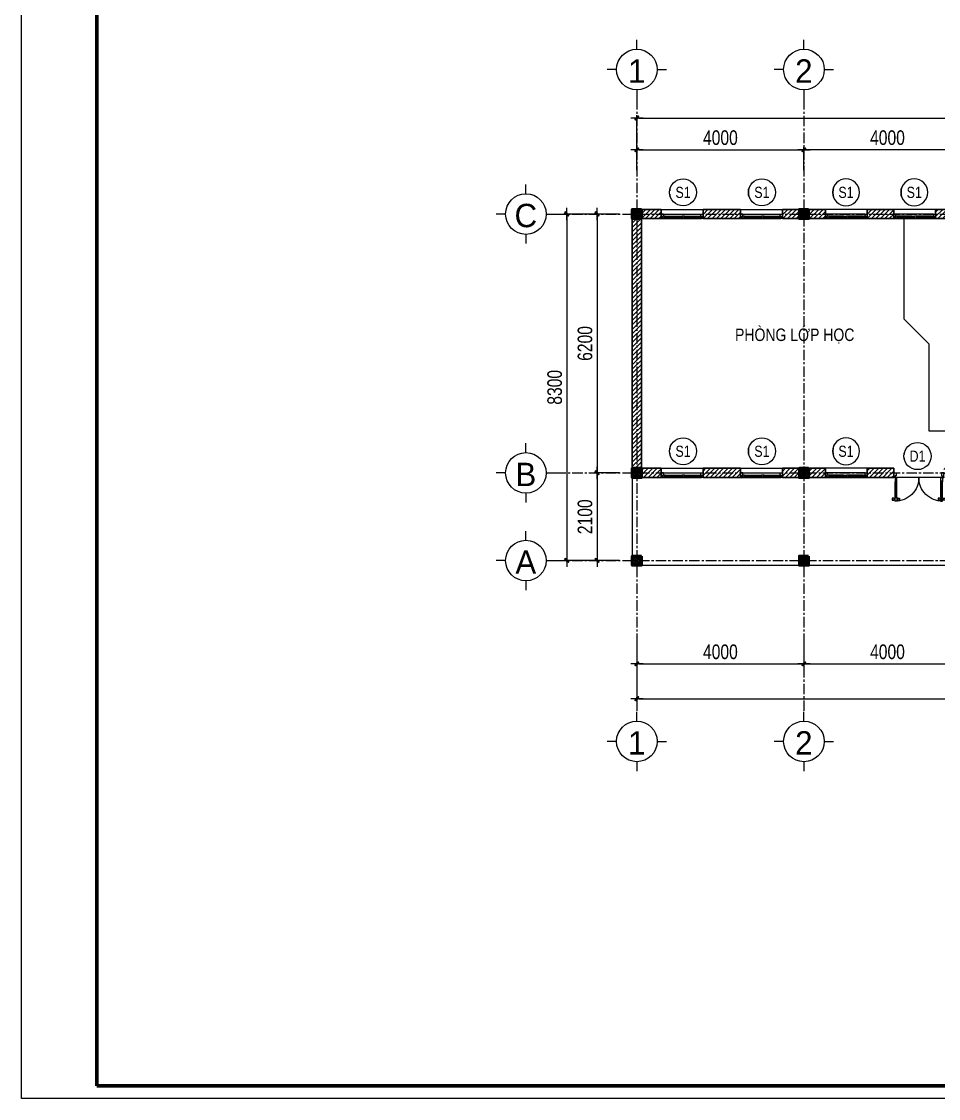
# Model space of a CAD drawing. Header units: millimetres. Extents: x 5243337 to 5938936, y 490824 to 785930.
# Drawn here: x 5679194 to 5701146, y 639154 to 664945 of the extents above; entities that cross this region are included whole.
import ezdxf
from ezdxf.enums import TextEntityAlignment as Align

# ---------------------------------------------------------------- set-up
doc = ezdxf.new("R2010")
doc.units = ezdxf.units.MM
doc.header["$MEASUREMENT"] = 0
doc.header["$PDMODE"] = 32
doc.linetypes.add('ACAD_ISO07W100', pattern=[3, 0, -3])
doc.linetypes.add('CENTER', pattern=[2, 1.25, -0.25, 0.25, -0.25])
doc.layers.get('0').update_dxf_attribs({"lineweight": 0})
doc.layers.get('Defpoints').update_dxf_attribs({"lineweight": 0})
for name, color, linetype, lineweight in [('0.15_Cua', 144, 'Continuous', 15), ('A-WIPEOUT', 254, 'ACAD_ISO07W100', 0), ('cat1', 30, 'Continuous', 50), ('dim', 144, 'Continuous', 13), ('hatch1', 136, 'Continuous', 9), ('Khungten_LCDI', 7, 'Continuous', 25), ('LC Dim', 8, 'Continuous', 18), ('LC ISO', 153, 'Continuous', 13), ('LC Net dam 1', 30, 'Continuous', 30), ('LC Net manh', 9, 'Continuous', 5), ('LC Net thay', 7, 'Continuous', 25), ('LC Text1', 3, 'Continuous', 20), ('LC Text2', 7, 'Continuous', 25), ('manh1', 67, 'Continuous', 13), ('text', 1, 'Continuous', 20), ('thay1', 63, 'Continuous', 18), ('truc', 76, 'CENTER', 9)]:
    doc.layers.add(name, color=color, linetype=linetype, lineweight=lineweight)
doc.layers.add('KICHTHUOC', color=9, linetype='Continuous')
doc.styles.add('EG Hai', font='VHAVANB.TTF')
doc.styles.add('General text 2', font='arial.ttf')
doc.styles.add('HOATBIF', font='hoatbif.shx', dxfattribs={"width": 0.8})
doc.styles.add('Khungten', font='VHAVAN.TTF', dxfattribs={"width": 0.9, "height": 5000})
doc.styles.add('T2', font='VHARIAL.TTF', dxfattribs={"width": 0.8})
doc.styles.add('Title', font='VHBLACK.TTF')
doc.dimstyles.new('1-100', dxfattribs={"dimscale": 100, "dimtxt": 2.5, "dimasz": 0.35, "dimexe": 0.5, "dimexo": 0, "dimgap": 0.8, "dimtad": 1, "dimdec": 0, "dimzin": 0, "dimdsep": 46, "dimtxsty": 'HOATBIF', "dimblk1": 'DOT', "dimblk2": 'DOT', "dimsah": 1, "dimcen": -1, "dimdle": 1, "dimclrd": 256, "dimclre": 256, "dimclrt": 4, "dimadec": 3, "dimazin": 2, "dimtfac": 0.333333, "dimtdec": 0, "dimtix": 1, "dimtmove": 2, "dimatfit": 3, "dimldrblk": 'DOT', "dimfxl": 1, "dimtvp": 0.833333, "dimtolj": 1, "dimtzin": 0, "dimarcsym": 0})

# ---------------------------------------------------------------- blocks, each defined once
blk = doc.blocks.new('DOT')
at = {"layer": 'dim'}
for p, q in [((-3, 0), (3, 0)), ((-1, -1), (1, 1))]:
    blk.add_line(p, q, dxfattribs=at)
blk.add_lwpolyline([(0.5, 1), (-1, -0.5), (-0.5, -1), (1, 0.5)], close=True, dxfattribs=at)
blk = doc.blocks.new('*D768')
at = {"layer": 'Defpoints', "color": 0, "ltscale": 300, "transparency": 16777216}
for p in [(5697926, 661875), (5693926, 661389), (5697926, 661389)]:
    blk.add_point(p, dxfattribs=at)
at = {"layer": 'LC Dim', "lineweight": -2, "ltscale": 300, "transparency": 16777216}
for p, q in [((5693926, 661389), (5693926, 661945)), ((5693975, 661875), (5697877, 661875)), ((5697926, 661389), (5697926, 661945))]:
    blk.add_line(p, q, dxfattribs=at)
at = {"layer": 'LC Dim', "lineweight": -2, "ltscale": 300, "transparency": 16777216, "xscale": 49, "yscale": 49, "zscale": 49, "rotation": 180}
blk.add_blockref('DOT', (5693926, 661875), dxfattribs=at)
at = {"layer": 'LC Dim', "lineweight": -2, "ltscale": 300, "transparency": 16777216, "xscale": 49, "yscale": 49, "zscale": 49}
blk.add_blockref('DOT', (5697926, 661875), dxfattribs=at)
at = {"layer": 'LC Dim', "color": 4, "ltscale": 300, "transparency": 16777216, "insert": (5695926, 662162), "char_height": 350, "attachment_point": 5, "style": 'HOATBIF'}
blk.add_mtext('\\A1;4000', dxfattribs=at)
blk = doc.blocks.new('_Dot')
at = {"color": 0, "linetype": 'ByBlock', "lineweight": -2}
blk.add_line((-0.5, 0), (-1, 0), dxfattribs=at)
at = {"color": 0, "linetype": 'ByBlock', "const_width": 0.5}
blk.add_lwpolyline([(-0.25, 0, 1), (0.25, 0, 1)], format="xyb", close=True, dxfattribs=at)
blk = doc.blocks.new('*D769')
at = {"layer": 'Defpoints', "color": 0, "ltscale": 300, "transparency": 16777216}
for p in [(5697926, 661875), (5697926, 661389), (5701926, 661389)]:
    blk.add_point(p, dxfattribs=at)
at = {"layer": 'LC Dim', "lineweight": -2, "ltscale": 300, "transparency": 16777216}
for p, q in [((5697926, 661389), (5697926, 661945)), ((5701877, 661875), (5697975, 661875)), ((5701926, 661389), (5701926, 661945))]:
    blk.add_line(p, q, dxfattribs=at)
at = {"layer": 'LC Dim', "lineweight": -2, "ltscale": 300, "transparency": 16777216, "xscale": 49, "yscale": 49, "zscale": 49, "rotation": 180}
blk.add_blockref('DOT', (5697926, 661875), dxfattribs=at)
at = {"layer": 'LC Dim', "lineweight": -2, "ltscale": 300, "transparency": 16777216, "xscale": 49, "yscale": 49, "zscale": 49}
blk.add_blockref('DOT', (5701926, 661875), dxfattribs=at)
at = {"layer": 'LC Dim', "color": 4, "ltscale": 300, "transparency": 16777216, "insert": (5699926, 662162), "char_height": 350, "attachment_point": 5, "style": 'HOATBIF'}
blk.add_mtext('\\A1;4000', dxfattribs=at)
blk = doc.blocks.new('c220')
at = {"layer": 'hatch1'}
h = blk.add_hatch(dxfattribs=at)
h.set_pattern_fill('VATLIEU04', color=256, scale=10, pattern_type=2)
h.set_pattern_definition([(50, (-5272447.8, -640396.75), (71.72601826, -6.2752135), [7.5, -82.5]), (355, (-5272447.8, -640396.75), (-13.8751334, 75.2192134), [6, -66]), (100.4514, (-5272441.82, -640397.274), (57.8509382, 68.9439542), [6.374019, -70.1142112]), (46.1842, (-5272447.8, -640376.75), (106.7241049, -16.5519014), [11.25, -123.75]), (96.6356, (-5272438.9, -640378.13), (93.4662706, 97.411787), [9.5610288, -105.1713]), (351.1842, (-5272447.8, -640376.75), (93.4661945, 97.41186), [9, -99]), (21, (-5272437.8, -640381.75), (59.6907052, -40.26188907), [7.5, -82.5]), (326, (-5272437.8, -640381.75), (24.3315332, 72.5150045), [6, -66]), (71.4514, (-5272432.825, -640385.11), (84.0222629, 32.2530497), [6.374019, -70.1142112]), (37.5, (-5272447.8, -640396.752), (1.21598553, 33.28938538), [0, -65.2, 0, -67, 0, -66.25]), (7.5, (-5272447.8, -640396.75), (26.30695374, 39.4411712), [0, -38.2, 0, -63.7, 0, -25.25]), (327.5, (-5272470.1, -640396.752), (53.38224362, -2.25548717), [0, -25, 0, -78, 0, -103.5]), (317.5, (-5272480.1, -640396.75), (58.31861693, 10.01049823), [0, -32.5, 0, -51.8, 0, -73.5]), (45, (-5272447.8, -640396.75), (-30.0520382, 30.0520382), []), (45, (-5272447.8, -640384.5), (-30.0520382, 30.0520382), [])])
h.paths.add_polyline_path([(110, -110), (-110, -110), (-110, 110), (110, 110)])
at = {"layer": 'cat1'}
blk.add_lwpolyline([(110, -110), (-110, -110), (-110, 110), (110, 110)], close=True, dxfattribs=at)
blk = doc.blocks.new('*U62')
for p, q in [((35, 0), (965, 0)), ((50, -110), (950, -110)), ((560, -20), (905, -20)), ((560, -60), (905, -60))]:
    blk.add_line(p, q)
at = {"color": 8, "lineweight": 5}
for p, q in [((95, -20), (440, -20)), ((95, -35), (440, -35)), ((95, -45), (440, -45)), ((95, -60), (440, -60)), ((560, -20), (905, -20)), ((560, -35), (905, -35)), ((560, -45), (905, -45)), ((560, -60), (905, -60))]:
    blk.add_line(p, q, dxfattribs=at)
for points in [[(0, 0), (35, 0), (35, -60), (50, -60), (50, -110), (0, -110), (0, 0)], [(1000, 0), (965, 0), (965, -60), (950, -60), (950, -110), (1000, -110), (1000, 0)], [(560, -45), (560, -60), (500, -60), (500, -20), (560, -20), (560, -35), (550, -35), (550, -45), (560, -45)], [(905, -45), (905, -60), (965, -60), (965, -20), (905, -20), (905, -35), (915, -35), (915, -45), (905, -45)]]:
    blk.add_lwpolyline(points)
for points in [[(35, -20), (95, -20), (95, -35), (85, -35), (85, -45), (95, -45), (95, -60), (35, -60)], [(500, -20), (440, -20), (440, -35), (450, -35), (450, -45), (440, -45), (440, -60), (500, -60)]]:
    blk.add_lwpolyline(points, close=True)
for points in [[(95, -29, -0.312187), (102, -35, -0.312187)], [(95, -51, 0.312187), (102, -45, 0.312187)], [(440, -29, 0.312187), (433, -35, 0.312187)], [(440, -51, -0.312187), (433, -45, -0.312187)]]:
    blk.add_lwpolyline(points, format="xyb", dxfattribs=at)
for centre, start, end in [((559, -37), 14.2151, 83.5658), ((559, -43), 276.4342, 345.7849), ((906, -37), 96.4342, 165.7849), ((906, -43), 194.2151, 263.5658)]:
    blk.add_arc(centre, 8.25, start, end, dxfattribs=at)
blk = doc.blocks.new('*D770')
at = {"layer": 'Defpoints', "color": 0, "ltscale": 300, "transparency": 16777216}
for p in [(5693507, 660335), (5692972, 654135), (5693507, 654135)]:
    blk.add_point(p, dxfattribs=at)
at = {"layer": 'LC Dim', "lineweight": -2, "ltscale": 300, "transparency": 16777216}
for p, q in [((5693507, 660335), (5692902, 660335)), ((5692972, 660286), (5692972, 654184)), ((5693507, 654135), (5692902, 654135))]:
    blk.add_line(p, q, dxfattribs=at)
at = {"layer": 'LC Dim', "lineweight": -2, "ltscale": 300, "transparency": 16777216, "xscale": 49, "yscale": 49, "zscale": 49}
for p, rotation in [((5692972, 660335), 90), ((5692972, 654135), 270)]:
    blk.add_blockref('DOT', p, dxfattribs=dict(at, rotation=rotation))
at = {"layer": 'LC Dim', "color": 4, "ltscale": 300, "transparency": 16777216, "insert": (5692685, 657235), "char_height": 350, "attachment_point": 5, "rotation": 90, "style": 'HOATBIF'}
blk.add_mtext('\\A1;6200', dxfattribs=at)
blk = doc.blocks.new('*D771')
at = {"layer": 'Defpoints', "color": 0, "ltscale": 300, "transparency": 16777216}
for p in [(5693507, 654135), (5692972, 652035), (5693507, 652035)]:
    blk.add_point(p, dxfattribs=at)
at = {"layer": 'LC Dim', "lineweight": -2, "ltscale": 300, "transparency": 16777216}
for p, q in [((5693507, 654135), (5692902, 654135)), ((5692972, 654086), (5692972, 652084)), ((5693507, 652035), (5692902, 652035))]:
    blk.add_line(p, q, dxfattribs=at)
at = {"layer": 'LC Dim', "lineweight": -2, "ltscale": 300, "transparency": 16777216, "xscale": 49, "yscale": 49, "zscale": 49}
for p, rotation in [((5692972, 654135), 90), ((5692972, 652035), 270)]:
    blk.add_blockref('DOT', p, dxfattribs=dict(at, rotation=rotation))
at = {"layer": 'LC Dim', "color": 4, "ltscale": 300, "transparency": 16777216, "insert": (5692685, 653085), "char_height": 350, "attachment_point": 5, "rotation": 90, "style": 'HOATBIF'}
blk.add_mtext('\\A1;2100', dxfattribs=at)
blk = doc.blocks.new('*U58')
for p, q in [((30, -469), (30, -100)), ((70, -469), (70, -100)), ((1130, -469), (1130, -100)), ((1170, -469), (1170, -100))]:
    blk.add_line(p, q)
at = {"color": 8, "lineweight": 9}
for p, q in [((48, -479), (48, -90)), ((52, -479), (52, -90)), ((1148, -479), (1148, -90)), ((1152, -479), (1152, -90))]:
    blk.add_line(p, q, dxfattribs=at)
for points in [[(30, 0), (0, 0), (0, 110), (60, 110), (60, 40), (30, 40), (30, 0)], [(55, -100), (70, -100), (70, 0), (30, 0), (30, -100), (45, -100), (45, -90), (55, -90), (55, -100)], [(1145, -100), (1130, -100), (1130, 0), (1170, 0), (1170, -100), (1155, -100), (1155, -90), (1145, -90), (1145, -100)], [(1170, 0), (1200, 0), (1200, 110), (1140, 110), (1140, 40), (1170, 40), (1170, 0)], [(20, -514), (10, -514), (10, -524), (20, -524)], [(55, -469), (70, -469), (70, -569), (30, -569), (30, -469), (45, -469), (45, -479), (55, -479), (55, -469)], [(80, -514), (90, -514), (90, -524), (80, -524)], [(1120, -514), (1110, -514), (1110, -524), (1120, -524)], [(1145, -469), (1130, -469), (1130, -569), (1170, -569), (1170, -469), (1155, -469), (1155, -479), (1145, -479), (1145, -469)], [(1180, -514), (1190, -514), (1190, -524), (1180, -524)]]:
    blk.add_lwpolyline(points)
for points in [[(5, -498), (-35, -494, 0.443716), (-40, -499), (-40, -538, 0.443716), (-35, -543), (5, -539, 0.385314), (10, -534), (10, -503, 0.385314)], [(95, -498), (135, -494, -0.443716), (140, -499), (140, -538, -0.443716), (135, -543), (95, -539, -0.385314), (90, -534), (90, -503, -0.385314)], [(1105, -498), (1065, -494, 0.443716), (1060, -499), (1060, -538, 0.443716), (1065, -543), (1105, -539, 0.385314), (1110, -534), (1110, -503, 0.385314)], [(1195, -498), (1235, -494, -0.443716), (1240, -499), (1240, -538, -0.443716), (1235, -543), (1195, -539, -0.385314), (1190, -534), (1190, -503, -0.385314)]]:
    blk.add_lwpolyline(points, format="xyb", close=True)
at = {"color": 8, "lineweight": 5}
for centre, start, end in [((32, -1), 269.7667, 0.0919), ((1168, -1), 179.9081, 270.2333)]:
    blk.add_arc(centre, 568, start, end, dxfattribs=at)
at = {"color": 8, "lineweight": 9}
for centre, start, end in [((47, -99), 186.4342, 273.2898), ((53, -99), 266.7102, 353.5658), ((1147, -99), 186.4342, 273.2898), ((1153, -99), 266.7102, 353.5658), ((47, -470), 86.7102, 173.5658), ((53, -470), 6.4342, 93.2898), ((1147, -470), 86.7102, 173.5658), ((1153, -470), 6.4342, 93.2898)]:
    blk.add_arc(centre, 8.25, start, end, dxfattribs=at)
for centre, start, end in [((70, -519), 143.1301, 216.8699), ((30, -519), 323.1301, 36.8699), ((1170, -519), 143.1301, 216.8699), ((1130, -519), 323.1301, 36.8699)]:
    blk.add_arc(centre, 50, start, end)
blk = doc.blocks.new('*U19')
at = {"layer": 'A-WIPEOUT'}
blk.add_lwpolyline([(0, 4.25), (-2.5, 3.44), (-4.04, 1.31), (-4.04, -1.31), (-2.5, -3.44), (0, -4.25), (2.5, -3.44), (4.04, -1.31), (4.04, 1.31), (2.5, 3.44)], close=True, dxfattribs=at)
blk.add_wipeout([(0, 4.25), (-2.5, 3.44), (-4.04, 1.31), (-4.04, -1.31), (-2.5, -3.44), (0, -4.25), (2.5, -3.44), (4.04, -1.31), (4.04, 1.31), (2.5, 3.44)]).dxf.layer = 'A-WIPEOUT'
blk.add_circle((0, 0), 4.25)
at = {"layer": 'text', "style": 'General text 2', "width": 0.8, "flags": 8}
blk.add_attdef('SYMBOL', text='', height=3.5, dxfattribs=at).set_placement((0, 0), align=Align.MIDDLE_CENTER)
blk = doc.blocks.new('*D772')
at = {"layer": 'Defpoints', "color": 0, "ltscale": 300, "transparency": 16777216}
for p in [(5693507, 660335), (5692246, 652035), (5693507, 652035)]:
    blk.add_point(p, dxfattribs=at)
at = {"layer": 'LC Dim', "lineweight": -2, "ltscale": 300, "transparency": 16777216}
for p, q in [((5693507, 660335), (5692176, 660335)), ((5692246, 660286), (5692246, 652084)), ((5693507, 652035), (5692176, 652035))]:
    blk.add_line(p, q, dxfattribs=at)
at = {"layer": 'LC Dim', "lineweight": -2, "ltscale": 300, "transparency": 16777216, "xscale": 49, "yscale": 49, "zscale": 49}
for p, rotation in [((5692246, 660335), 90), ((5692246, 652035), 270)]:
    blk.add_blockref('DOT', p, dxfattribs=dict(at, rotation=rotation))
at = {"layer": 'LC Dim', "color": 4, "ltscale": 300, "transparency": 16777216, "insert": (5691959, 656185), "char_height": 350, "attachment_point": 5, "rotation": 90, "style": 'HOATBIF'}
blk.add_mtext('\\A1;8300', dxfattribs=at)
blk = doc.blocks.new('*D776')
at = {"layer": 'Defpoints', "color": 0, "ltscale": 300, "transparency": 16777216}
for p in [(5721926, 662634), (5693926, 661389), (5721926, 661389)]:
    blk.add_point(p, dxfattribs=at)
at = {"layer": 'LC Dim', "lineweight": -2, "ltscale": 300, "transparency": 16777216}
for p, q in [((5693926, 661389), (5693926, 662704)), ((5693975, 662634), (5721877, 662634)), ((5721926, 661389), (5721926, 662704))]:
    blk.add_line(p, q, dxfattribs=at)
at = {"layer": 'LC Dim', "lineweight": -2, "ltscale": 300, "transparency": 16777216, "xscale": 49, "yscale": 49, "zscale": 49, "rotation": 180}
blk.add_blockref('DOT', (5693926, 662634), dxfattribs=at)
at = {"layer": 'LC Dim', "lineweight": -2, "ltscale": 300, "transparency": 16777216, "xscale": 49, "yscale": 49, "zscale": 49}
blk.add_blockref('DOT', (5721926, 662634), dxfattribs=at)
at = {"layer": 'LC Dim', "color": 4, "ltscale": 300, "transparency": 16777216, "insert": (5707926, 662921), "char_height": 350, "attachment_point": 5, "style": 'HOATBIF'}
blk.add_mtext('\\A1;28000', dxfattribs=at)
blk = doc.blocks.new('TTRUC')
at = {"layer": 'LC ISO'}
for p, q in [((0, 6.95), (0, 10.13)), ((-6.95, 0), (-10.13, 0)), ((6.95, 0), (10.13, 0)), ((0, -6.95), (0, -10.13))]:
    blk.add_line(p, q, dxfattribs=at)
at = {"layer": 'LC Net manh'}
blk.add_circle((0, 0), 6.95, dxfattribs=at)
blk = doc.blocks.new('*D782')
at = {"layer": 'Defpoints', "color": 0, "ltscale": 300, "transparency": 16777216}
for p in [(5693926, 650101), (5697926, 650101), (5697926, 649562)]:
    blk.add_point(p, dxfattribs=at)
at = {"layer": 'LC Dim', "lineweight": -2, "ltscale": 300, "transparency": 16777216}
for p, q in [((5693926, 650101), (5693926, 649492)), ((5697926, 650101), (5697926, 649492)), ((5693975, 649562), (5697877, 649562))]:
    blk.add_line(p, q, dxfattribs=at)
at = {"layer": 'LC Dim', "lineweight": -2, "ltscale": 300, "transparency": 16777216, "xscale": 49, "yscale": 49, "zscale": 49, "rotation": 180}
blk.add_blockref('DOT', (5693926, 649562), dxfattribs=at)
at = {"layer": 'LC Dim', "lineweight": -2, "ltscale": 300, "transparency": 16777216, "xscale": 49, "yscale": 49, "zscale": 49}
blk.add_blockref('DOT', (5697926, 649562), dxfattribs=at)
at = {"layer": 'LC Dim', "color": 4, "ltscale": 300, "transparency": 16777216, "insert": (5695926, 649849), "char_height": 350, "attachment_point": 5, "style": 'HOATBIF'}
blk.add_mtext('\\A1;4000', dxfattribs=at)
blk = doc.blocks.new('*D783')
at = {"layer": 'Defpoints', "color": 0, "transparency": 16777216}
for p in [(5701926, 651153), (5697926, 650101), (5701926, 649562)]:
    blk.add_point(p, dxfattribs=at)
at = {"layer": 'LC Dim', "lineweight": -2, "transparency": 16777216}
for p, q in [((5701926, 651153), (5701926, 649492)), ((5697926, 650101), (5697926, 649492)), ((5697975, 649562), (5701877, 649562))]:
    blk.add_line(p, q, dxfattribs=at)
at = {"layer": 'LC Dim', "lineweight": -2, "transparency": 16777216, "xscale": 49, "yscale": 49, "zscale": 49, "rotation": 180}
blk.add_blockref('DOT', (5697926, 649562), dxfattribs=at)
at = {"layer": 'LC Dim', "lineweight": -2, "transparency": 16777216, "xscale": 49, "yscale": 49, "zscale": 49}
blk.add_blockref('DOT', (5701926, 649562), dxfattribs=at)
at = {"layer": 'LC Dim', "color": 4, "transparency": 16777216, "insert": (5699926, 649849), "char_height": 350, "attachment_point": 5, "style": 'HOATBIF'}
blk.add_mtext('\\A1;4000', dxfattribs=at)
blk = doc.blocks.new('*D789')
at = {"layer": 'Defpoints', "color": 0, "transparency": 16777216}
for p in [(5693926, 650101), (5721926, 650101), (5721926, 648728)]:
    blk.add_point(p, dxfattribs=at)
at = {"layer": 'LC Dim', "lineweight": -2, "transparency": 16777216}
for p, q in [((5693926, 650101), (5693926, 648658)), ((5721926, 650101), (5721926, 648658)), ((5693975, 648728), (5721877, 648728))]:
    blk.add_line(p, q, dxfattribs=at)
at = {"layer": 'LC Dim', "lineweight": -2, "transparency": 16777216, "xscale": 49, "yscale": 49, "zscale": 49, "rotation": 180}
blk.add_blockref('DOT', (5693926, 648728), dxfattribs=at)
at = {"layer": 'LC Dim', "lineweight": -2, "transparency": 16777216, "xscale": 49, "yscale": 49, "zscale": 49}
blk.add_blockref('DOT', (5721926, 648728), dxfattribs=at)
at = {"layer": 'LC Dim', "color": 4, "transparency": 16777216, "insert": (5707926, 649015), "char_height": 350, "attachment_point": 5, "style": 'HOATBIF'}
blk.add_mtext('\\A1;28000', dxfattribs=at)
blk = doc.blocks.new('ha tang Nui Beo')
at = {"layer": 'Defpoints', "lineweight": 0}
blk.add_lwpolyline([(-1200, -14850), (-1200, 14850), (40800, 14850), (40800, -14850)], close=True, dxfattribs=at)
at = {"layer": 'Khungten_LCDI', "color": 5, "lineweight": 60}
blk.add_lwpolyline([(0, -14650), (0, 14650), (40600, 14650), (40600, -14650)], close=True, dxfattribs=at)
at = {"color": 7, "style": 'Khungten', "width": 0.8}
for tag, p in [('REVISION', (39499, -10746)), ('NGAYHT', (39546, -11609))]:
    blk.add_attdef(tag, text='', height=200, dxfattribs=at).set_placement(p, align=Align.CENTER)
at = {"layer": 'LC Text1', "style": 'Title', "width": 1.485915}
for tag, p, p2 in [('TENBANVE1', (36913, -8886), (40339, -8886)), ('TENBANVE2', (36913, -9562), (40339, -9562))]:
    blk.add_attdef(tag, text='', height=250, dxfattribs=at).set_placement(p, p2, align=Align.FIT)
at = {"layer": 'LC Text1', "style": 'Title', "width": 0.7}
blk.add_attdef('SOBANVE', text='', height=250, dxfattribs=at).set_placement((39562, -13896), align=Align.CENTER)

msp = doc.modelspace()

# ---------------------------------------------------------------- linework, layer by layer
at = {"layer": 'LC Net dam 1'}
for p, q in [((5693816.1, 654024.7), (5693816.1, 660444.7)), ((5693816.1, 660444.7), (5694510.1, 660444.7)), ((5694510.1, 660444.7), (5694510.1, 660224.7)), ((5695510.1, 660444.7), (5696410.1, 660444.7)), ((5695510.1, 660444.7), (5695510.1, 660224.7)), ((5695776.1, 660444.7), (5696410.1, 660444.7)), ((5696410.1, 660444.7), (5696410.1, 660224.7)), ((5697410.1, 660444.7), (5698442.1, 660444.7)), ((5697410.1, 660444.7), (5697410.1, 660224.7)), ((5698442.1, 660444.7), (5698442.1, 660224.7)), ((5699442.1, 660444.7), (5700076.1, 660444.7)), ((5699442.1, 660444.7), (5700076.1, 660444.7)), ((5699442.1, 660444.7), (5699442.1, 660224.7)), ((5700076.1, 660444.7), (5700076.1, 660224.7)), ((5700076.1, 660444.7), (5700076.1, 660224.7)), ((5701076.1, 660444.7), (5701076.1, 660224.7)), ((5694036.1, 654244.7), (5694036.1, 660224.7)), ((5694036.1, 660224.7), (5694510.1, 660224.7)), ((5695510.1, 660224.7), (5696410.1, 660224.7)), ((5695776.1, 660224.7), (5696410.1, 660224.7)), ((5697410.1, 660224.7), (5698442.1, 660224.7)), ((5699442.1, 660224.7), (5700076.1, 660224.7)), ((5699442.1, 660224.7), (5700076.1, 660224.7)), ((5694036.1, 654244.7), (5694510.1, 654244.7)), ((5694510.1, 654244.7), (5694510.1, 654024.7)), ((5695510.1, 654244.7), (5696410.1, 654244.7)), ((5695510.1, 654244.7), (5695510.1, 654024.7)), ((5696410.1, 654244.7), (5696410.1, 654024.7)), ((5697410.1, 654244.7), (5698442.1, 654244.7)), ((5697410.1, 654244.7), (5697410.1, 654024.7)), ((5698442.1, 654244.7), (5698442.1, 654024.7)), ((5699442.1, 654244.7), (5700076.1, 654244.7)), ((5699442.1, 654244.7), (5699442.1, 654024.7)), ((5700076.1, 654244.7), (5700076.1, 654024.7)), ((5693816.1, 654024.7), (5694510.1, 654024.7)), ((5695510.1, 654024.7), (5696410.1, 654024.7)), ((5697410.1, 654024.7), (5698442.1, 654024.7)), ((5699442.1, 654024.7), (5700076.1, 654024.7))]:
    msp.add_line(p, q, dxfattribs=at)
msp.add_lwpolyline([(5701076.1, 660444.7), (5701816.1, 660444.7), (5701816.1, 660224.7), (5701076.1, 660224.7)], close=True, dxfattribs=at)
at = {"layer": 'manh1'}
msp.add_line((5701276.1, 654024.7), (5700076.1, 654024.7), dxfattribs=at)
at = {"layer": 'thay1'}
for p, q in [((5693816.1, 654024.7), (5693816.1, 651924.7)), ((5693816.1, 651924.7), (5722036.1, 651924.7))]:
    msp.add_line(p, q, dxfattribs=at)
for points in [[(5694510.1, 660444.7), (5695510.1, 660444.7), (5695510.1, 660224.7), (5694510.1, 660224.7)], [(5696410.1, 660444.7), (5697410.1, 660444.7), (5697410.1, 660224.7), (5696410.1, 660224.7)], [(5699442.1, 660444.7), (5698442.1, 660444.7), (5698442.1, 660224.7), (5699442.1, 660224.7)], [(5701076.1, 660444.7), (5700076.1, 660444.7), (5700076.1, 660224.7), (5701076.1, 660224.7)], [(5694510.1, 654244.7), (5695510.1, 654244.7), (5695510.1, 654024.7), (5694510.1, 654024.7)], [(5696410.1, 654244.7), (5697410.1, 654244.7), (5697410.1, 654024.7), (5696410.1, 654024.7)], [(5699442.1, 654244.7), (5698442.1, 654244.7), (5698442.1, 654024.7), (5699442.1, 654024.7)]]:
    msp.add_lwpolyline(points, close=True, dxfattribs=at)
msp.add_lwpolyline([(5700316.1, 660224.7), (5700316.1, 657824.7), (5700916.1, 657224.7), (5700916.1, 655144.7), (5701816.1, 655144.7)], dxfattribs=at)
at = {"layer": 'truc', "ltscale": 200}
for p, q in [((5693926.1, 663085.6), (5693926.1, 648414.1)), ((5697926.1, 663085.6), (5697926.1, 648414.1)), ((5691979.2, 660334.7), (5724633.7, 660334.7)), ((5691979.2, 654134.7), (5724725.7, 654134.7)), ((5691979.2, 652034.7), (5724598.2, 652034.7))]:
    msp.add_line(p, q, dxfattribs=at)

# ---------------------------------------------------------------- block references
at = {"layer": '0.15_Cua', "xscale": -1, "rotation": 180}
for p in [(5694510.1, 660224.7), (5696410.1, 660224.7), (5694510.1, 654024.7), (5696410.1, 654024.7)]:
    msp.add_blockref('*U62', p, dxfattribs=at)
at = {"layer": '0.15_Cua', "rotation": 180}
for p in [(5699442.1, 660224.7), (5701076.1, 660224.7), (5699442.1, 654024.7)]:
    msp.add_blockref('*U62', p, dxfattribs=at)
at = {"layer": '0.15_Cua', "xscale": -1}
msp.add_blockref('*U58', (5701276.1, 654024.7), dxfattribs=at)
at = {"layer": 'KICHTHUOC', "ltscale": 300, "xscale": 70, "yscale": 70, "zscale": 70}
for p in [(5693926.1, 663794.8), (5697926.1, 663794.8), (5691269.9, 660334.7), (5691269.9, 654134.7), (5691269.9, 652034.7), (5693926.1, 647704.9), (5697926.1, 647704.9)]:
    msp.add_blockref('TTRUC', p, dxfattribs=at)
at = {"layer": 'LC Net dam 1', "xscale": -1, "rotation": 180}
for p in [(5693926.1, 660334.7), (5697926.1, 660334.7), (5693926.1, 654134.7), (5697926.1, 654134.7), (5693926.1, 652034.7), (5697926.1, 652034.7)]:
    msp.add_blockref('c220', p, dxfattribs=at)

# ---------------------------------------------------------------- texts
at = {"layer": 'LC Text2', "style": 'T2', "width": 0.8}
msp.add_text('phßng líp häc', height=300, dxfattribs=at).set_placement((5696276.2, 657293.2))
at = {"layer": 'text', "ltscale": 0.2, "style": 'EG Hai'}
for s, p in [('1', (5693923.4, 663311.4)), ('2', (5697923.4, 663311.4)), ('c', (5691267.3, 659851.3)), ('b', (5691267.3, 653651.3)), ('a', (5691267.3, 651551.3)), ('1', (5693923.4, 647221.4)), ('2', (5697923.4, 647221.4))]:
    msp.add_text(s, height=560, dxfattribs=at).set_placement(p, align=Align.BOTTOM_CENTER)

# ---------------------------------------------------------------- dimensions: what is measured, and where the dimension line sits
at = {"layer": 'LC Dim', "ltscale": 300}
for base, p1, p2, picture, middle in [((5721926.1, 662633.8), (5693926.1, 661389.2), (5721926.1, 661389.2), '*D776', (5707926.1, 662920.8)), ((5697926.1, 661875.2), (5693926.1, 661389.2), (5697926.1, 661389.2), '*D768', (5695926.1, 662162.2)), ((5697926.1, 649562.2), (5693926.1, 650100.7), (5697926.1, 650100.7), '*D782', (5695926.1, 649849.2))]:
    dim = msp.add_linear_dim(base=base, p1=p1, p2=p2, dimstyle='1-100', override={"dimscale": 140}, dxfattribs=at)
    dim.commit()
    dim.dimension.update_dxf_attribs({"geometry": picture, "text_midpoint": middle})
for base, p1, p2, angle, picture, middle in [((5697926.1, 661875.2), (5701926.1, 661389.2), (5697926.1, 661389.2), 180, '*D769', (5699926.1, 662162.2)), ((5692246.2, 652034.7), (5693506.7, 660334.7), (5693506.7, 652034.7), 90, '*D772', (5691959.2, 656184.7)), ((5692972.2, 654134.7), (5693506.7, 660334.7), (5693506.7, 654134.7), 90, '*D770', (5692685.2, 657234.7)), ((5692972.2, 652034.7), (5693506.7, 654134.7), (5693506.7, 652034.7), 90, '*D771', (5692685.2, 653084.7))]:
    dim = msp.add_linear_dim(base=base, p1=p1, p2=p2, angle=angle, dimstyle='1-100', override={"dimscale": 140}, dxfattribs=at)
    dim.commit()
    dim.dimension.update_dxf_attribs({"geometry": picture, "text_midpoint": middle})
at = {"layer": 'LC Dim'}
for base, p1, p2, picture, middle in [((5701926.1, 649562.2), (5697926.1, 650100.7), (5701926.1, 651153.2), '*D783', (5699926.1, 649849.2)), ((5721926.1, 648728.2), (5693926.1, 650100.7), (5721926.1, 650100.7), '*D789', (5707926.1, 649015.2))]:
    dim = msp.add_linear_dim(base=base, p1=p1, p2=p2, dimstyle='1-100', override={"dimscale": 140}, dxfattribs=at)
    dim.commit()
    dim.dimension.update_dxf_attribs({"geometry": picture, "text_midpoint": middle})

# ---------------------------------------------------------------- next in the draw order: block references
at = {"layer": 'LC Net manh'}
ref = msp.add_blockref('*U19', (5695031.9, 660853.5), dxfattribs=dict(at, xscale=76.23529411762684, yscale=76.23529411762684, zscale=76.23529411762684))
ref.add_attrib('SYMBOL', 'S1', dxfattribs={"layer": 'text', "height": 266.82, "style": 'General text 2', "width": 0.8}).set_placement((5695031.9, 660853.5), align=Align.MIDDLE_CENTER)
ref = msp.add_blockref('*U19', (5696919.4, 660853.5), dxfattribs=dict(at, xscale=76.23529411762684, yscale=76.23529411762684, zscale=76.23529411762684))
ref.add_attrib('SYMBOL', 'S1', dxfattribs={"layer": 'text', "height": 266.82, "style": 'General text 2', "width": 0.8}).set_placement((5696919.4, 660853.5), align=Align.MIDDLE_CENTER)
ref = msp.add_blockref('*U19', (5698932.8, 660853.5), dxfattribs=dict(at, xscale=-76.23529411762684, yscale=76.23529411762684, zscale=76.23529411762684))
ref.add_attrib('SYMBOL', 'S1', dxfattribs={"layer": 'text', "height": 266.82, "style": 'General text 2', "width": 0.8}).set_placement((5698932.8, 660853.5), align=Align.MIDDLE_CENTER)
ref = msp.add_blockref('*U19', (5700566.8, 660853.5), dxfattribs=dict(at, xscale=-76.23529411762684, yscale=76.23529411762684, zscale=76.23529411762684))
ref.add_attrib('SYMBOL', 'S1', dxfattribs={"layer": 'text', "height": 266.82, "style": 'General text 2', "width": 0.8}).set_placement((5700566.8, 660853.5), align=Align.MIDDLE_CENTER)
ref = msp.add_blockref('*U19', (5695031.9, 654653.5), dxfattribs=dict(at, xscale=76.23529411762684, yscale=76.23529411762684, zscale=76.23529411762684))
ref.add_attrib('SYMBOL', 'S1', dxfattribs={"layer": 'text', "height": 266.82, "style": 'General text 2', "width": 0.8}).set_placement((5695031.9, 654653.5), align=Align.MIDDLE_CENTER)
ref = msp.add_blockref('*U19', (5696919.4, 654653.5), dxfattribs=dict(at, xscale=76.23529411762684, yscale=76.23529411762684, zscale=76.23529411762684))
ref.add_attrib('SYMBOL', 'S1', dxfattribs={"layer": 'text', "height": 266.82, "style": 'General text 2', "width": 0.8}).set_placement((5696919.4, 654653.5), align=Align.MIDDLE_CENTER)
ref = msp.add_blockref('*U19', (5698932.8, 654653.5), dxfattribs=dict(at, xscale=-76.23529411762684, yscale=76.23529411762684, zscale=76.23529411762684))
ref.add_attrib('SYMBOL', 'S1', dxfattribs={"layer": 'text', "height": 266.82, "style": 'General text 2', "width": 0.8}).set_placement((5698932.8, 654653.5), align=Align.MIDDLE_CENTER)
ref = msp.add_blockref('*U19', (5700645.4, 654537.5), dxfattribs=dict(at, xscale=76.23529411762684, yscale=76.23529411762684, zscale=76.23529411762684))
ref.add_attrib('SYMBOL', 'D1', dxfattribs={"layer": 'text', "height": 266.82, "style": 'General text 2', "width": 0.8}).set_placement((5700645.4, 654537.5), align=Align.MIDDLE_CENTER)

# ---------------------------------------------------------------- next in the draw order: hatches: boundary and pattern name
at = {"layer": 'hatch1'}
h = msp.add_hatch(dxfattribs=at)
h.set_pattern_fill('ANSI31', color=256, scale=600)
h.set_pattern_definition([(45, (-21012.93, -22090.29), (-53.0330086, 53.0330086), [])])
h.paths.add_polyline_path([(5705816.1, 660444.7), (5702036.1, 660444.7), (5702036.1, 660224.7), (5705816.1, 660224.7)])
h.paths.add_polyline_path([(5706036.1, 660444.7), (5705816.1, 660444.7), (5705816.1, 660224.7), (5705816.1, 654024.7), (5706036.1, 654024.7)])
h.paths.add_polyline_path([(5706510.1, 660444.7), (5706036.1, 660444.7), (5706036.1, 660224.7), (5706510.1, 660224.7)])
h.paths.add_polyline_path([(5708410.1, 660444.7), (5707510.1, 660444.7), (5707510.1, 660224.7), (5708410.1, 660224.7)])
h.paths.add_polyline_path([(5710442.1, 660444.7), (5709410.1, 660444.7), (5709410.1, 660224.7), (5710442.1, 660224.7)])
h.paths.add_polyline_path([(5700076.1, 660444.7), (5699442.1, 660444.7), (5699442.1, 660224.7), (5700076.1, 660224.7)])
h.paths.add_polyline_path([(5701816.1, 660444.7), (5701076.1, 660444.7), (5701076.1, 660224.7), (5701816.1, 660224.7)])
h.paths.add_polyline_path([(5698442.1, 660444.7), (5697410.1, 660444.7), (5697410.1, 660224.7), (5698442.1, 660224.7)])
h.paths.add_polyline_path([(5696410.1, 660444.7), (5695510.1, 660444.7), (5695510.1, 660224.7), (5696410.1, 660224.7)])
h.paths.add_polyline_path([(5694510.1, 660444.7), (5693816.1, 660444.7), (5693816.1, 654024.7), (5694510.1, 654024.7), (5694510.1, 654244.7), (5694036.1, 654244.7), (5694036.1, 660224.7), (5694510.1, 660224.7)])
h.paths.add_polyline_path([(5696410.1, 654244.7), (5695510.1, 654244.7), (5695510.1, 654024.7), (5696410.1, 654024.7)])
h.paths.add_polyline_path([(5698442.1, 654244.7), (5697410.1, 654244.7), (5697410.1, 654024.7), (5698442.1, 654024.7)])
h.paths.add_polyline_path([(5700076.1, 654244.7), (5699442.1, 654244.7), (5699442.1, 654024.7), (5700076.1, 654024.7)])
h.paths.add_polyline_path([(5701816.1, 654244.7), (5701276.1, 654244.7), (5701276.1, 654024.7), (5701816.1, 654024.7)])
h.paths.add_polyline_path([(5706576.1, 654244.7), (5706036.1, 654244.7), (5706036.1, 654024.7), (5706576.1, 654024.7)])
h.paths.add_polyline_path([(5708410.1, 654244.7), (5707776.1, 654244.7), (5707776.1, 654024.7), (5708410.1, 654024.7)])
h.paths.add_polyline_path([(5710442.1, 654244.7), (5709410.1, 654244.7), (5709410.1, 654024.7), (5710442.1, 654024.7)])
h.paths.add_polyline_path([(5712202.6, 654244.7), (5711442.1, 654244.7), (5711442.1, 654024.7), (5712202.6, 654024.7)])
h.paths.add_polyline_path([(5713816.1, 654244.7), (5713202.6, 654244.7), (5713202.6, 654024.7), (5713816.1, 654024.7)])
h.paths.add_polyline_path([(5714576.1, 654244.7), (5714036.1, 654244.7), (5714036.1, 654024.7), (5714576.1, 654024.7)])
h.paths.add_polyline_path([(5714036.1, 660444.7), (5713816.1, 660444.7), (5713816.1, 660224.7), (5713816.1, 654024.7), (5714036.1, 654024.7)])
h.paths.add_polyline_path([(5716410.1, 654244.7), (5715776.1, 654244.7), (5715776.1, 654024.7), (5716410.1, 654024.7)])
h.paths.add_polyline_path([(5718442.1, 654244.7), (5717410.1, 654244.7), (5717410.1, 654024.7), (5718442.1, 654024.7)])
h.paths.add_polyline_path([(5720202.6, 654244.7), (5719442.1, 654244.7), (5719442.1, 654024.7), (5720202.6, 654024.7)])
h.paths.add_polyline_path([(5721816.1, 654244.7), (5721202.6, 654244.7), (5721202.6, 654024.7), (5721816.1, 654024.7)])
h.paths.add_polyline_path([(5721816.1, 660444.7), (5721076.1, 660444.7), (5721076.1, 660224.7), (5721816.1, 660224.7)])
h.paths.add_polyline_path([(5720076.1, 660444.7), (5719442.1, 660444.7), (5719442.1, 660224.7), (5720076.1, 660224.7)])
h.paths.add_polyline_path([(5718442.1, 660444.7), (5717410.1, 660444.7), (5717410.1, 660224.7), (5718442.1, 660224.7)])
h.paths.add_polyline_path([(5716410.1, 660444.7), (5715510.1, 660444.7), (5715510.1, 660224.7), (5716410.1, 660224.7)])
h.paths.add_polyline_path([(5714510.1, 660444.7), (5714036.1, 660444.7), (5714036.1, 660224.7), (5714510.1, 660224.7)])
h.paths.add_polyline_path([(5713816.1, 660444.7), (5713076.1, 660444.7), (5713076.1, 660224.7), (5713816.1, 660224.7)])
h.paths.add_polyline_path([(5712076.1, 660444.7), (5711442.1, 660444.7), (5711442.1, 660224.7), (5712076.1, 660224.7)])

# ---------------------------------------------------------------- next in the draw order: block references
at = {"layer": 'LC Net thay', "xscale": 1.500000000004304, "yscale": 1.500000000004304, "zscale": 1.500000000004304}
msp.add_blockref('ha tang Nui Beo', (5680994, 661429.2), dxfattribs=at)

doc.saveas('drawing.dxf')
